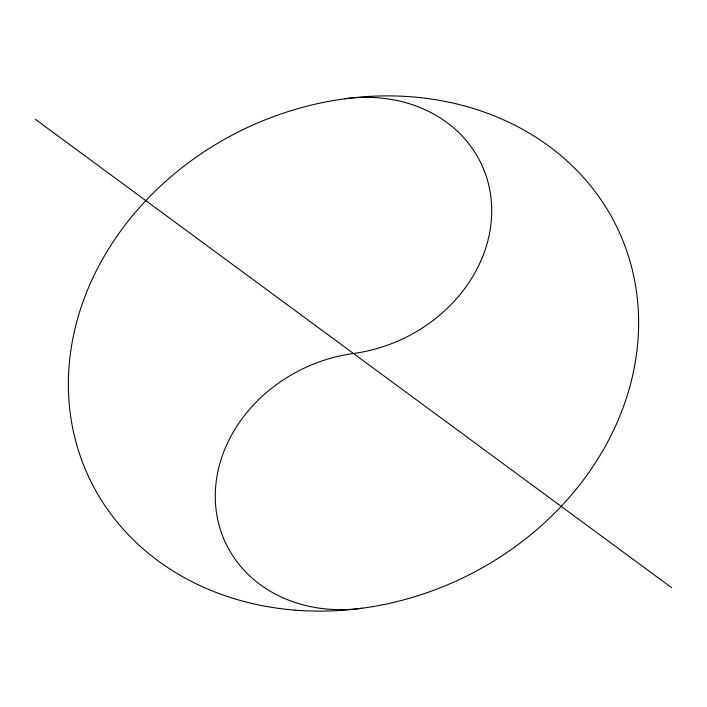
<?xml version="1.0" encoding="UTF-8"?>
<svg xmlns="http://www.w3.org/2000/svg" width="707" height="707" viewBox="0 0 707 707"><rect width="100%" height="100%" fill="white"/><g stroke="black" fill="none" stroke-linecap="round" stroke-linejoin="round"><path stroke-width="1.06" d="M35.35 119.306L671.65 587.703M344.822 98.786A146.066 124.803 -24.8 0 1 491.648 206.868A146.066 124.803 -24.8 0 1 353.5 353.491A146.075 124.812 -24.8 0 0 215.343 500.132A146.075 124.812 -24.8 0 0 362.187 608.223M294.748 610.123A292.141 249.624 -24.8 0 0 624.502 244.763A292.141 249.624 -24.8 0 0 141.25 205.613A292.141 249.624 -24.8 0 0 294.748 610.123"/></g></svg>
